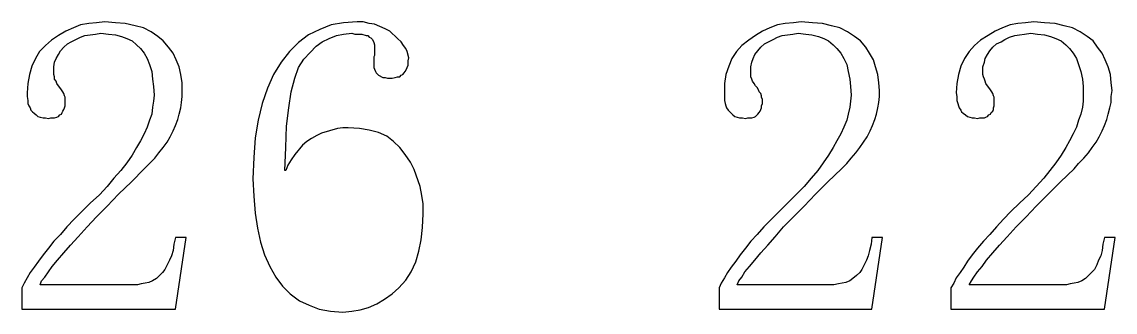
# Model space of a CAD drawing. Extents: x -275 to 275, y -225 to 225.
# Drawn here: x -222.59 to -208.21, y -192.97 to -189.16 of the extents above; entities that cross this region are included whole.
import ezdxf

# ---------------------------------------------------------------- set-up
doc = ezdxf.new("R2010")
doc.units = 0
doc.header["$MEASUREMENT"] = 0
doc.layers.get('0').update_dxf_attribs({"linetype": 'CONTINUOUS'})

msp = doc.modelspace()

# ---------------------------------------------------------------- linework, layer by layer
for points in [[(-220.86, -190.01), (-220.85, -190.12), (-220.85, -190.12), (-220.86, -190.2), (-220.86, -190.2), (-220.87, -190.28), (-220.87, -190.28), (-220.88, -190.37), (-220.88, -190.37), (-220.91, -190.45), (-220.91, -190.45), (-220.94, -190.54), (-220.94, -190.54), (-220.98, -190.63), (-220.98, -190.63), (-221.03, -190.72), (-221.03, -190.72), (-221.08, -190.81), (-221.08, -190.81), (-221.14, -190.91), (-221.14, -190.91), (-221.21, -191.01), (-221.21, -191.01), (-221.29, -191.11), (-221.29, -191.11), (-221.38, -191.21), (-221.38, -191.21), (-221.47, -191.32), (-221.47, -191.32), (-221.57, -191.43), (-221.57, -191.43), (-221.69, -191.54), (-221.69, -191.54), (-221.8, -191.65), (-221.8, -191.65), (-221.9, -191.75), (-221.9, -191.75), (-222, -191.85), (-222, -191.85), (-222.08, -191.95), (-222.08, -191.95), (-222.17, -192.04), (-222.17, -192.04), (-222.24, -192.13), (-222.24, -192.13), (-222.31, -192.22), (-222.31, -192.22), (-222.37, -192.3), (-222.37, -192.3), (-222.43, -192.38), (-222.43, -192.38), (-222.48, -192.45), (-222.48, -192.45), (-222.52, -192.52), (-222.52, -192.52), (-222.56, -192.59), (-222.56, -192.59), (-222.59, -192.65), (-222.59, -192.65), (-222.59, -192.93), (-222.59, -192.93), (-220.57, -192.93), (-220.57, -192.93), (-220.43, -191.99), (-220.43, -191.99), (-220.57, -191.99), (-220.57, -191.99), (-220.59, -192.08), (-220.59, -192.08), (-220.6, -192.16), (-220.6, -192.16), (-220.62, -192.23), (-220.62, -192.23), (-220.65, -192.29), (-220.65, -192.29), (-220.68, -192.35), (-220.68, -192.35), (-220.71, -192.41), (-220.71, -192.41), (-220.74, -192.45), (-220.74, -192.45), (-220.78, -192.49), (-220.78, -192.49), (-220.82, -192.53), (-220.82, -192.53), (-220.87, -192.56), (-220.87, -192.56), (-220.92, -192.58), (-220.92, -192.58), (-220.97, -192.59), (-220.97, -192.59), (-221.02, -192.6), (-221.02, -192.6), (-221.07, -192.61), (-221.07, -192.61), (-222.35, -192.61), (-222.35, -192.61), (-222.33, -192.56), (-222.33, -192.56), (-222.29, -192.51), (-222.29, -192.51), (-222.24, -192.44), (-222.24, -192.44), (-222.19, -192.37), (-222.19, -192.37), (-222.12, -192.29), (-222.12, -192.29), (-222.04, -192.19), (-222.04, -192.19), (-221.95, -192.09), (-221.95, -192.09), (-221.85, -191.98), (-221.85, -191.98), (-221.73, -191.85), (-221.73, -191.85), (-221.61, -191.72), (-221.61, -191.72), (-221.47, -191.58), (-221.47, -191.58), (-221.32, -191.42), (-221.32, -191.42), (-221.15, -191.26), (-221.15, -191.26), (-220.98, -191.09), (-220.98, -191.09), (-220.91, -191.02), (-220.91, -191.02), (-220.84, -190.95), (-220.84, -190.95), (-220.79, -190.88), (-220.79, -190.88), (-220.73, -190.81), (-220.73, -190.81), (-220.68, -190.74), (-220.68, -190.74), (-220.64, -190.67), (-220.64, -190.67), (-220.6, -190.59), (-220.6, -190.59), (-220.57, -190.52), (-220.57, -190.52), (-220.54, -190.44), (-220.54, -190.44), (-220.52, -190.37), (-220.52, -190.37), (-220.5, -190.29), (-220.5, -190.29), (-220.49, -190.22), (-220.49, -190.22), (-220.48, -190.14), (-220.48, -190.14), (-220.48, -190.06), (-220.48, -190.06), (-220.48, -189.96), (-220.48, -189.96), (-220.5, -189.85), (-220.5, -189.85), (-220.52, -189.75), (-220.52, -189.75), (-220.56, -189.66), (-220.56, -189.66), (-220.6, -189.57), (-220.6, -189.57), (-220.66, -189.49), (-220.66, -189.49), (-220.73, -189.41), (-220.73, -189.41), (-220.8, -189.35), (-220.8, -189.35), (-220.89, -189.29), (-220.89, -189.29), (-220.99, -189.24), (-220.99, -189.24), (-221.1, -189.21), (-221.1, -189.21), (-221.23, -189.18), (-221.23, -189.18), (-221.36, -189.17), (-221.36, -189.17), (-221.5, -189.16), (-221.5, -189.16), (-221.61, -189.17), (-221.61, -189.17), (-221.71, -189.18), (-221.71, -189.18), (-221.82, -189.2), (-221.82, -189.2), (-221.91, -189.24), (-221.91, -189.24), (-222.01, -189.28), (-222.01, -189.28), (-222.11, -189.34), (-222.11, -189.34), (-222.2, -189.4), (-222.2, -189.4), (-222.28, -189.47), (-222.28, -189.47), (-222.36, -189.55), (-222.36, -189.55), (-222.41, -189.64), (-222.41, -189.64), (-222.46, -189.74), (-222.46, -189.74), (-222.49, -189.85), (-222.49, -189.85), (-222.51, -189.97), (-222.51, -189.97), (-222.52, -190.09), (-222.52, -190.09), (-222.52, -190.14), (-222.52, -190.14), (-222.51, -190.19), (-222.51, -190.19), (-222.51, -190.23), (-222.51, -190.23), (-222.5, -190.26), (-222.5, -190.26), (-222.48, -190.29), (-222.48, -190.29), (-222.47, -190.32), (-222.47, -190.32), (-222.45, -190.34), (-222.45, -190.34), (-222.43, -190.36), (-222.43, -190.36), (-222.4, -190.38), (-222.4, -190.38), (-222.38, -190.4), (-222.38, -190.4), (-222.35, -190.41), (-222.35, -190.41), (-222.31, -190.42), (-222.31, -190.42), (-222.28, -190.42), (-222.28, -190.42), (-222.24, -190.43), (-222.24, -190.43), (-222.21, -190.42), (-222.21, -190.42), (-222.18, -190.42), (-222.18, -190.42), (-222.16, -190.42), (-222.16, -190.42), (-222.13, -190.41), (-222.13, -190.41), (-222.11, -190.4), (-222.11, -190.4), (-222.09, -190.38), (-222.09, -190.38), (-222.07, -190.37), (-222.07, -190.37), (-222.06, -190.35), (-222.06, -190.35), (-222.05, -190.33), (-222.05, -190.33), (-222.04, -190.31), (-222.04, -190.31), (-222.03, -190.29), (-222.03, -190.29), (-222.02, -190.26), (-222.02, -190.26), (-222.02, -190.23), (-222.02, -190.23), (-222.02, -190.2), (-222.02, -190.2), (-222.02, -190.18), (-222.02, -190.18), (-222.02, -190.15), (-222.02, -190.15), (-222.03, -190.13), (-222.03, -190.13), (-222.04, -190.1), (-222.04, -190.1), (-222.05, -190.08), (-222.05, -190.08), (-222.07, -190.05), (-222.07, -190.05), (-222.09, -190.02), (-222.09, -190.02), (-222.11, -190), (-222.11, -190), (-222.13, -189.97), (-222.13, -189.97), (-222.14, -189.94), (-222.14, -189.94), (-222.16, -189.91), (-222.16, -189.91), (-222.16, -189.88), (-222.16, -189.88), (-222.17, -189.85), (-222.17, -189.85), (-222.17, -189.81), (-222.17, -189.81), (-222.17, -189.75), (-222.17, -189.75), (-222.16, -189.69), (-222.16, -189.69), (-222.14, -189.64), (-222.14, -189.64), (-222.11, -189.59), (-222.11, -189.59), (-222.08, -189.54), (-222.08, -189.54), (-222.04, -189.49), (-222.04, -189.49), (-221.99, -189.45), (-221.99, -189.45), (-221.94, -189.42), (-221.94, -189.42), (-221.88, -189.39), (-221.88, -189.39), (-221.82, -189.36), (-221.82, -189.36), (-221.76, -189.34), (-221.76, -189.34), (-221.69, -189.33), (-221.69, -189.33), (-221.62, -189.32), (-221.62, -189.32), (-221.55, -189.31), (-221.55, -189.31), (-221.45, -189.32), (-221.45, -189.32), (-221.36, -189.33), (-221.36, -189.33), (-221.28, -189.35), (-221.28, -189.35), (-221.21, -189.38), (-221.21, -189.38), (-221.14, -189.41), (-221.14, -189.41), (-221.08, -189.46), (-221.08, -189.46), (-221.03, -189.51), (-221.03, -189.51), (-220.98, -189.57), (-220.98, -189.57), (-220.94, -189.64), (-220.94, -189.64), (-220.91, -189.72), (-220.91, -189.72), (-220.88, -189.81), (-220.88, -189.81), (-220.87, -189.91), (-220.87, -189.91), (-220.86, -190.01)], [(-218.1, -189.16), (-218.18, -189.16), (-218.18, -189.16), (-218.36, -189.17), (-218.36, -189.17), (-218.52, -189.2), (-218.52, -189.2), (-218.67, -189.26), (-218.67, -189.26), (-218.82, -189.33), (-218.82, -189.33), (-218.95, -189.43), (-218.95, -189.43), (-219.07, -189.55), (-219.07, -189.55), (-219.18, -189.69), (-219.18, -189.69), (-219.28, -189.85), (-219.28, -189.85), (-219.36, -190.03), (-219.36, -190.03), (-219.43, -190.23), (-219.43, -190.23), (-219.48, -190.45), (-219.48, -190.45), (-219.52, -190.68), (-219.52, -190.68), (-219.54, -190.94), (-219.54, -190.94), (-219.55, -191.22), (-219.55, -191.22), (-219.54, -191.45), (-219.54, -191.45), (-219.52, -191.67), (-219.52, -191.67), (-219.49, -191.87), (-219.49, -191.87), (-219.45, -192.05), (-219.45, -192.05), (-219.4, -192.22), (-219.4, -192.22), (-219.33, -192.37), (-219.33, -192.37), (-219.25, -192.51), (-219.25, -192.51), (-219.16, -192.63), (-219.16, -192.63), (-219.06, -192.73), (-219.06, -192.73), (-218.94, -192.82), (-218.94, -192.82), (-218.81, -192.88), (-218.81, -192.88), (-218.68, -192.93), (-218.68, -192.93), (-218.53, -192.96), (-218.53, -192.96), (-218.37, -192.97), (-218.37, -192.97), (-218.25, -192.96), (-218.25, -192.96), (-218.14, -192.94), (-218.14, -192.94), (-218.03, -192.91), (-218.03, -192.91), (-217.92, -192.86), (-217.92, -192.86), (-217.82, -192.8), (-217.82, -192.8), (-217.72, -192.73), (-217.72, -192.73), (-217.63, -192.65), (-217.63, -192.65), (-217.54, -192.55), (-217.54, -192.55), (-217.47, -192.44), (-217.47, -192.44), (-217.41, -192.31), (-217.41, -192.31), (-217.37, -192.17), (-217.37, -192.17), (-217.34, -192.02), (-217.34, -192.02), (-217.32, -191.86), (-217.32, -191.86), (-217.31, -191.68), (-217.31, -191.68), (-217.31, -191.55), (-217.31, -191.55), (-217.33, -191.44), (-217.33, -191.44), (-217.35, -191.32), (-217.35, -191.32), (-217.43, -191.1), (-217.43, -191.1), (-217.48, -191), (-217.48, -191), (-217.55, -190.9), (-217.55, -190.9), (-217.62, -190.81), (-217.62, -190.81), (-217.7, -190.73), (-217.7, -190.73), (-217.79, -190.66), (-217.79, -190.66), (-217.9, -190.61), (-217.9, -190.61), (-218.02, -190.58), (-218.02, -190.58), (-218.15, -190.56), (-218.15, -190.56), (-218.3, -190.55), (-218.3, -190.55), (-218.37, -190.55), (-218.37, -190.55), (-218.44, -190.56), (-218.44, -190.56), (-218.65, -190.62), (-218.65, -190.62), (-218.71, -190.65), (-218.71, -190.65), (-218.78, -190.69), (-218.78, -190.69), (-218.84, -190.73), (-218.84, -190.73), (-218.9, -190.78), (-218.9, -190.78), (-219, -190.9), (-219, -190.9), (-219.05, -190.97), (-219.05, -190.97), (-219.09, -191.04), (-219.09, -191.04), (-219.12, -191.11), (-219.12, -191.11), (-219.13, -191.11), (-219.13, -191.11), (-219.12, -190.81), (-219.12, -190.81), (-219.11, -190.53), (-219.11, -190.53), (-219.08, -190.29), (-219.08, -190.29), (-219.05, -190.08), (-219.05, -190.08), (-219, -189.9), (-219, -189.9), (-218.95, -189.76), (-218.95, -189.76), (-218.88, -189.65), (-218.88, -189.65), (-218.8, -189.56), (-218.8, -189.56), (-218.72, -189.48), (-218.72, -189.48), (-218.64, -189.42), (-218.64, -189.42), (-218.55, -189.38), (-218.55, -189.38), (-218.45, -189.34), (-218.45, -189.34), (-218.36, -189.32), (-218.36, -189.32), (-218.25, -189.31), (-218.25, -189.31), (-218.21, -189.32), (-218.21, -189.32), (-218.12, -189.32), (-218.12, -189.32), (-218.06, -189.34), (-218.06, -189.34), (-218.04, -189.34), (-218.04, -189.34), (-218.02, -189.36), (-218.02, -189.36), (-218, -189.37), (-218, -189.37), (-217.98, -189.39), (-217.98, -189.39), (-217.96, -189.43), (-217.96, -189.43), (-217.95, -189.46), (-217.95, -189.46), (-217.95, -189.6), (-217.95, -189.6), (-217.96, -189.62), (-217.96, -189.62), (-217.96, -189.76), (-217.96, -189.76), (-217.95, -189.78), (-217.95, -189.78), (-217.94, -189.81), (-217.94, -189.81), (-217.93, -189.83), (-217.93, -189.83), (-217.9, -189.86), (-217.9, -189.86), (-217.84, -189.89), (-217.84, -189.89), (-217.81, -189.89), (-217.81, -189.89), (-217.78, -189.9), (-217.78, -189.9), (-217.72, -189.9), (-217.72, -189.9), (-217.68, -189.89), (-217.68, -189.89), (-217.65, -189.88), (-217.65, -189.88), (-217.62, -189.88), (-217.62, -189.88), (-217.6, -189.86), (-217.6, -189.86), (-217.58, -189.85), (-217.58, -189.85), (-217.56, -189.83), (-217.56, -189.83), (-217.55, -189.81), (-217.55, -189.81), (-217.53, -189.78), (-217.53, -189.78), (-217.52, -189.76), (-217.52, -189.76), (-217.51, -189.73), (-217.51, -189.73), (-217.51, -189.67), (-217.51, -189.67), (-217.5, -189.63), (-217.5, -189.63), (-217.52, -189.55), (-217.52, -189.55), (-217.54, -189.51), (-217.54, -189.51), (-217.57, -189.47), (-217.57, -189.47), (-217.6, -189.42), (-217.6, -189.42), (-217.65, -189.38), (-217.65, -189.38), (-217.75, -189.28), (-217.75, -189.28), (-217.81, -189.25), (-217.81, -189.25), (-217.95, -189.19), (-217.95, -189.19), (-218.02, -189.18), (-218.02, -189.18), (-218.1, -189.16)], [(-211.69, -190.01), (-211.68, -190.12), (-211.68, -190.12), (-211.69, -190.2), (-211.69, -190.2), (-211.7, -190.28), (-211.7, -190.28), (-211.72, -190.37), (-211.72, -190.37), (-211.74, -190.45), (-211.74, -190.45), (-211.78, -190.54), (-211.78, -190.54), (-211.82, -190.63), (-211.82, -190.63), (-211.87, -190.72), (-211.87, -190.72), (-211.92, -190.81), (-211.92, -190.81), (-211.98, -190.91), (-211.98, -190.91), (-212.05, -191.01), (-212.05, -191.01), (-212.12, -191.11), (-212.12, -191.11), (-212.21, -191.21), (-212.21, -191.21), (-212.3, -191.32), (-212.3, -191.32), (-212.41, -191.43), (-212.41, -191.43), (-212.52, -191.54), (-212.52, -191.54), (-212.63, -191.65), (-212.63, -191.65), (-212.73, -191.75), (-212.73, -191.75), (-212.83, -191.85), (-212.83, -191.85), (-212.92, -191.95), (-212.92, -191.95), (-213, -192.04), (-213, -192.04), (-213.07, -192.13), (-213.07, -192.13), (-213.14, -192.22), (-213.14, -192.22), (-213.2, -192.3), (-213.2, -192.3), (-213.26, -192.38), (-213.26, -192.38), (-213.31, -192.45), (-213.31, -192.45), (-213.35, -192.52), (-213.35, -192.52), (-213.39, -192.59), (-213.39, -192.59), (-213.42, -192.65), (-213.42, -192.65), (-213.42, -192.93), (-213.42, -192.93), (-211.41, -192.93), (-211.41, -192.93), (-211.27, -191.99), (-211.27, -191.99), (-211.41, -191.99), (-211.41, -191.99), (-211.42, -192.08), (-211.42, -192.08), (-211.44, -192.16), (-211.44, -192.16), (-211.46, -192.23), (-211.46, -192.23), (-211.48, -192.29), (-211.48, -192.29), (-211.51, -192.35), (-211.51, -192.35), (-211.54, -192.41), (-211.54, -192.41), (-211.57, -192.45), (-211.57, -192.45), (-211.61, -192.49), (-211.61, -192.49), (-211.66, -192.53), (-211.66, -192.53), (-211.7, -192.56), (-211.7, -192.56), (-211.75, -192.58), (-211.75, -192.58), (-211.8, -192.59), (-211.8, -192.59), (-211.85, -192.6), (-211.85, -192.6), (-211.91, -192.61), (-211.91, -192.61), (-213.18, -192.61), (-213.18, -192.61), (-213.16, -192.56), (-213.16, -192.56), (-213.12, -192.51), (-213.12, -192.51), (-213.08, -192.44), (-213.08, -192.44), (-213.02, -192.37), (-213.02, -192.37), (-212.95, -192.29), (-212.95, -192.29), (-212.87, -192.19), (-212.87, -192.19), (-212.78, -192.09), (-212.78, -192.09), (-212.68, -191.98), (-212.68, -191.98), (-212.57, -191.85), (-212.57, -191.85), (-212.44, -191.72), (-212.44, -191.72), (-212.3, -191.58), (-212.3, -191.58), (-212.15, -191.42), (-212.15, -191.42), (-211.99, -191.26), (-211.99, -191.26), (-211.81, -191.09), (-211.81, -191.09), (-211.74, -191.02), (-211.74, -191.02), (-211.68, -190.95), (-211.68, -190.95), (-211.62, -190.88), (-211.62, -190.88), (-211.57, -190.81), (-211.57, -190.81), (-211.52, -190.74), (-211.52, -190.74), (-211.47, -190.67), (-211.47, -190.67), (-211.43, -190.59), (-211.43, -190.59), (-211.4, -190.52), (-211.4, -190.52), (-211.37, -190.44), (-211.37, -190.44), (-211.35, -190.37), (-211.35, -190.37), (-211.33, -190.29), (-211.33, -190.29), (-211.32, -190.22), (-211.32, -190.22), (-211.31, -190.14), (-211.31, -190.14), (-211.31, -190.06), (-211.31, -190.06), (-211.32, -189.96), (-211.32, -189.96), (-211.33, -189.85), (-211.33, -189.85), (-211.36, -189.75), (-211.36, -189.75), (-211.39, -189.66), (-211.39, -189.66), (-211.44, -189.57), (-211.44, -189.57), (-211.49, -189.49), (-211.49, -189.49), (-211.56, -189.41), (-211.56, -189.41), (-211.64, -189.35), (-211.64, -189.35), (-211.73, -189.29), (-211.73, -189.29), (-211.83, -189.24), (-211.83, -189.24), (-211.94, -189.21), (-211.94, -189.21), (-212.06, -189.18), (-212.06, -189.18), (-212.19, -189.17), (-212.19, -189.17), (-212.34, -189.16), (-212.34, -189.16), (-212.44, -189.17), (-212.44, -189.17), (-212.55, -189.18), (-212.55, -189.18), (-212.65, -189.2), (-212.65, -189.2), (-212.75, -189.24), (-212.75, -189.24), (-212.85, -189.28), (-212.85, -189.28), (-212.94, -189.34), (-212.94, -189.34), (-213.03, -189.4), (-213.03, -189.4), (-213.12, -189.47), (-213.12, -189.47), (-213.19, -189.55), (-213.19, -189.55), (-213.25, -189.64), (-213.25, -189.64), (-213.29, -189.74), (-213.29, -189.74), (-213.33, -189.85), (-213.33, -189.85), (-213.35, -189.97), (-213.35, -189.97), (-213.35, -190.09), (-213.35, -190.09), (-213.35, -190.14), (-213.35, -190.14), (-213.35, -190.19), (-213.35, -190.19), (-213.34, -190.23), (-213.34, -190.23), (-213.33, -190.26), (-213.33, -190.26), (-213.32, -190.29), (-213.32, -190.29), (-213.3, -190.32), (-213.3, -190.32), (-213.28, -190.34), (-213.28, -190.34), (-213.26, -190.36), (-213.26, -190.36), (-213.24, -190.38), (-213.24, -190.38), (-213.21, -190.4), (-213.21, -190.4), (-213.18, -190.41), (-213.18, -190.41), (-213.15, -190.42), (-213.15, -190.42), (-213.11, -190.42), (-213.11, -190.42), (-213.07, -190.43), (-213.07, -190.43), (-213.04, -190.42), (-213.04, -190.42), (-213.01, -190.42), (-213.01, -190.42), (-212.99, -190.42), (-212.99, -190.42), (-212.96, -190.41), (-212.96, -190.41), (-212.94, -190.4), (-212.94, -190.4), (-212.92, -190.38), (-212.92, -190.38), (-212.91, -190.37), (-212.91, -190.37), (-212.89, -190.35), (-212.89, -190.35), (-212.88, -190.33), (-212.88, -190.33), (-212.87, -190.31), (-212.87, -190.31), (-212.86, -190.29), (-212.86, -190.29), (-212.86, -190.26), (-212.86, -190.26), (-212.85, -190.23), (-212.85, -190.23), (-212.85, -190.2), (-212.85, -190.2), (-212.85, -190.18), (-212.85, -190.18), (-212.86, -190.15), (-212.86, -190.15), (-212.86, -190.13), (-212.86, -190.13), (-212.87, -190.1), (-212.87, -190.1), (-212.89, -190.08), (-212.89, -190.08), (-212.9, -190.05), (-212.9, -190.05), (-212.92, -190.02), (-212.92, -190.02), (-212.94, -190), (-212.94, -190), (-212.96, -189.97), (-212.96, -189.97), (-212.98, -189.94), (-212.98, -189.94), (-212.99, -189.91), (-212.99, -189.91), (-213, -189.88), (-213, -189.88), (-213, -189.85), (-213, -189.85), (-213, -189.81), (-213, -189.81), (-213, -189.75), (-213, -189.75), (-212.99, -189.69), (-212.99, -189.69), (-212.97, -189.64), (-212.97, -189.64), (-212.95, -189.59), (-212.95, -189.59), (-212.91, -189.54), (-212.91, -189.54), (-212.87, -189.49), (-212.87, -189.49), (-212.82, -189.45), (-212.82, -189.45), (-212.77, -189.42), (-212.77, -189.42), (-212.71, -189.39), (-212.71, -189.39), (-212.65, -189.36), (-212.65, -189.36), (-212.59, -189.34), (-212.59, -189.34), (-212.52, -189.33), (-212.52, -189.33), (-212.45, -189.32), (-212.45, -189.32), (-212.38, -189.31), (-212.38, -189.31), (-212.28, -189.32), (-212.28, -189.32), (-212.2, -189.33), (-212.2, -189.33), (-212.11, -189.35), (-212.11, -189.35), (-212.04, -189.38), (-212.04, -189.38), (-211.98, -189.41), (-211.98, -189.41), (-211.92, -189.46), (-211.92, -189.46), (-211.87, -189.51), (-211.87, -189.51), (-211.82, -189.57), (-211.82, -189.57), (-211.78, -189.64), (-211.78, -189.64), (-211.74, -189.72), (-211.74, -189.72), (-211.72, -189.81), (-211.72, -189.81), (-211.7, -189.91), (-211.7, -189.91), (-211.69, -190.01)], [(-208.63, -190.01), (-208.63, -190.12), (-208.63, -190.12), (-208.63, -190.2), (-208.63, -190.2), (-208.64, -190.28), (-208.64, -190.28), (-208.66, -190.37), (-208.66, -190.37), (-208.69, -190.45), (-208.69, -190.45), (-208.72, -190.54), (-208.72, -190.54), (-208.76, -190.63), (-208.76, -190.63), (-208.81, -190.72), (-208.81, -190.72), (-208.86, -190.81), (-208.86, -190.81), (-208.92, -190.91), (-208.92, -190.91), (-208.99, -191.01), (-208.99, -191.01), (-209.07, -191.11), (-209.07, -191.11), (-209.15, -191.21), (-209.15, -191.21), (-209.25, -191.32), (-209.25, -191.32), (-209.35, -191.43), (-209.35, -191.43), (-209.47, -191.54), (-209.47, -191.54), (-209.58, -191.65), (-209.58, -191.65), (-209.68, -191.75), (-209.68, -191.75), (-209.77, -191.85), (-209.77, -191.85), (-209.86, -191.95), (-209.86, -191.95), (-209.94, -192.04), (-209.94, -192.04), (-210.02, -192.13), (-210.02, -192.13), (-210.09, -192.22), (-210.09, -192.22), (-210.15, -192.3), (-210.15, -192.3), (-210.2, -192.38), (-210.2, -192.38), (-210.25, -192.45), (-210.25, -192.45), (-210.3, -192.52), (-210.3, -192.52), (-210.33, -192.59), (-210.33, -192.59), (-210.37, -192.65), (-210.37, -192.65), (-210.37, -192.93), (-210.37, -192.93), (-208.35, -192.93), (-208.35, -192.93), (-208.21, -191.99), (-208.21, -191.99), (-208.35, -191.99), (-208.35, -191.99), (-208.37, -192.08), (-208.37, -192.08), (-208.38, -192.16), (-208.38, -192.16), (-208.4, -192.23), (-208.4, -192.23), (-208.43, -192.29), (-208.43, -192.29), (-208.45, -192.35), (-208.45, -192.35), (-208.48, -192.41), (-208.48, -192.41), (-208.52, -192.45), (-208.52, -192.45), (-208.56, -192.49), (-208.56, -192.49), (-208.6, -192.53), (-208.6, -192.53), (-208.65, -192.56), (-208.65, -192.56), (-208.7, -192.58), (-208.7, -192.58), (-208.75, -192.59), (-208.75, -192.59), (-208.8, -192.6), (-208.8, -192.6), (-208.85, -192.61), (-208.85, -192.61), (-210.13, -192.61), (-210.13, -192.61), (-210.1, -192.56), (-210.1, -192.56), (-210.07, -192.51), (-210.07, -192.51), (-210.02, -192.44), (-210.02, -192.44), (-209.96, -192.37), (-209.96, -192.37), (-209.9, -192.29), (-209.9, -192.29), (-209.82, -192.19), (-209.82, -192.19), (-209.73, -192.09), (-209.73, -192.09), (-209.63, -191.98), (-209.63, -191.98), (-209.51, -191.85), (-209.51, -191.85), (-209.38, -191.72), (-209.38, -191.72), (-209.25, -191.58), (-209.25, -191.58), (-209.09, -191.42), (-209.09, -191.42), (-208.93, -191.26), (-208.93, -191.26), (-208.75, -191.09), (-208.75, -191.09), (-208.69, -191.02), (-208.69, -191.02), (-208.62, -190.95), (-208.62, -190.95), (-208.56, -190.88), (-208.56, -190.88), (-208.51, -190.81), (-208.51, -190.81), (-208.46, -190.74), (-208.46, -190.74), (-208.42, -190.67), (-208.42, -190.67), (-208.38, -190.59), (-208.38, -190.59), (-208.35, -190.52), (-208.35, -190.52), (-208.32, -190.44), (-208.32, -190.44), (-208.3, -190.37), (-208.3, -190.37), (-208.28, -190.29), (-208.28, -190.29), (-208.26, -190.22), (-208.26, -190.22), (-208.26, -190.14), (-208.26, -190.14), (-208.25, -190.06), (-208.25, -190.06), (-208.26, -189.96), (-208.26, -189.96), (-208.27, -189.85), (-208.27, -189.85), (-208.3, -189.75), (-208.3, -189.75), (-208.34, -189.66), (-208.34, -189.66), (-208.38, -189.57), (-208.38, -189.57), (-208.44, -189.49), (-208.44, -189.49), (-208.5, -189.41), (-208.5, -189.41), (-208.58, -189.35), (-208.58, -189.35), (-208.67, -189.29), (-208.67, -189.29), (-208.77, -189.24), (-208.77, -189.24), (-208.88, -189.21), (-208.88, -189.21), (-209, -189.18), (-209, -189.18), (-209.14, -189.17), (-209.14, -189.17), (-209.28, -189.16), (-209.28, -189.16), (-209.39, -189.17), (-209.39, -189.17), (-209.49, -189.18), (-209.49, -189.18), (-209.59, -189.2), (-209.59, -189.2), (-209.69, -189.24), (-209.69, -189.24), (-209.79, -189.28), (-209.79, -189.28), (-209.88, -189.34), (-209.88, -189.34), (-209.98, -189.4), (-209.98, -189.4), (-210.06, -189.47), (-210.06, -189.47), (-210.13, -189.55), (-210.13, -189.55), (-210.19, -189.64), (-210.19, -189.64), (-210.24, -189.74), (-210.24, -189.74), (-210.27, -189.85), (-210.27, -189.85), (-210.29, -189.97), (-210.29, -189.97), (-210.3, -190.09), (-210.3, -190.09), (-210.29, -190.14), (-210.29, -190.14), (-210.29, -190.19), (-210.29, -190.19), (-210.28, -190.23), (-210.28, -190.23), (-210.27, -190.26), (-210.27, -190.26), (-210.26, -190.29), (-210.26, -190.29), (-210.24, -190.32), (-210.24, -190.32), (-210.23, -190.34), (-210.23, -190.34), (-210.21, -190.36), (-210.21, -190.36), (-210.18, -190.38), (-210.18, -190.38), (-210.15, -190.4), (-210.15, -190.4), (-210.12, -190.41), (-210.12, -190.41), (-210.09, -190.42), (-210.09, -190.42), (-210.06, -190.42), (-210.06, -190.42), (-210.02, -190.43), (-210.02, -190.43), (-209.99, -190.42), (-209.99, -190.42), (-209.96, -190.42), (-209.96, -190.42), (-209.93, -190.42), (-209.93, -190.42), (-209.91, -190.41), (-209.91, -190.41), (-209.89, -190.4), (-209.89, -190.4), (-209.87, -190.38), (-209.87, -190.38), (-209.85, -190.37), (-209.85, -190.37), (-209.84, -190.35), (-209.84, -190.35), (-209.82, -190.33), (-209.82, -190.33), (-209.81, -190.31), (-209.81, -190.31), (-209.81, -190.29), (-209.81, -190.29), (-209.8, -190.26), (-209.8, -190.26), (-209.8, -190.23), (-209.8, -190.23), (-209.8, -190.2), (-209.8, -190.2), (-209.8, -190.18), (-209.8, -190.18), (-209.8, -190.15), (-209.8, -190.15), (-209.81, -190.13), (-209.81, -190.13), (-209.82, -190.1), (-209.82, -190.1), (-209.83, -190.08), (-209.83, -190.08), (-209.85, -190.05), (-209.85, -190.05), (-209.87, -190.02), (-209.87, -190.02), (-209.89, -190), (-209.89, -190), (-209.91, -189.97), (-209.91, -189.97), (-209.92, -189.94), (-209.92, -189.94), (-209.93, -189.91), (-209.93, -189.91), (-209.94, -189.88), (-209.94, -189.88), (-209.95, -189.85), (-209.95, -189.85), (-209.95, -189.81), (-209.95, -189.81), (-209.95, -189.75), (-209.95, -189.75), (-209.93, -189.69), (-209.93, -189.69), (-209.92, -189.64), (-209.92, -189.64), (-209.89, -189.59), (-209.89, -189.59), (-209.86, -189.54), (-209.86, -189.54), (-209.82, -189.49), (-209.82, -189.49), (-209.77, -189.45), (-209.77, -189.45), (-209.71, -189.42), (-209.71, -189.42), (-209.66, -189.39), (-209.66, -189.39), (-209.6, -189.36), (-209.6, -189.36), (-209.53, -189.34), (-209.53, -189.34), (-209.47, -189.33), (-209.47, -189.33), (-209.4, -189.32), (-209.4, -189.32), (-209.32, -189.31), (-209.32, -189.31), (-209.23, -189.32), (-209.23, -189.32), (-209.14, -189.33), (-209.14, -189.33), (-209.06, -189.35), (-209.06, -189.35), (-208.99, -189.38), (-208.99, -189.38), (-208.92, -189.41), (-208.92, -189.41), (-208.86, -189.46), (-208.86, -189.46), (-208.81, -189.51), (-208.81, -189.51), (-208.76, -189.57), (-208.76, -189.57), (-208.72, -189.64), (-208.72, -189.64), (-208.69, -189.72), (-208.69, -189.72), (-208.66, -189.81), (-208.66, -189.81), (-208.64, -189.91), (-208.64, -189.91), (-208.63, -190.01)]]:
    msp.add_lwpolyline(points)

doc.saveas('drawing.dxf')
